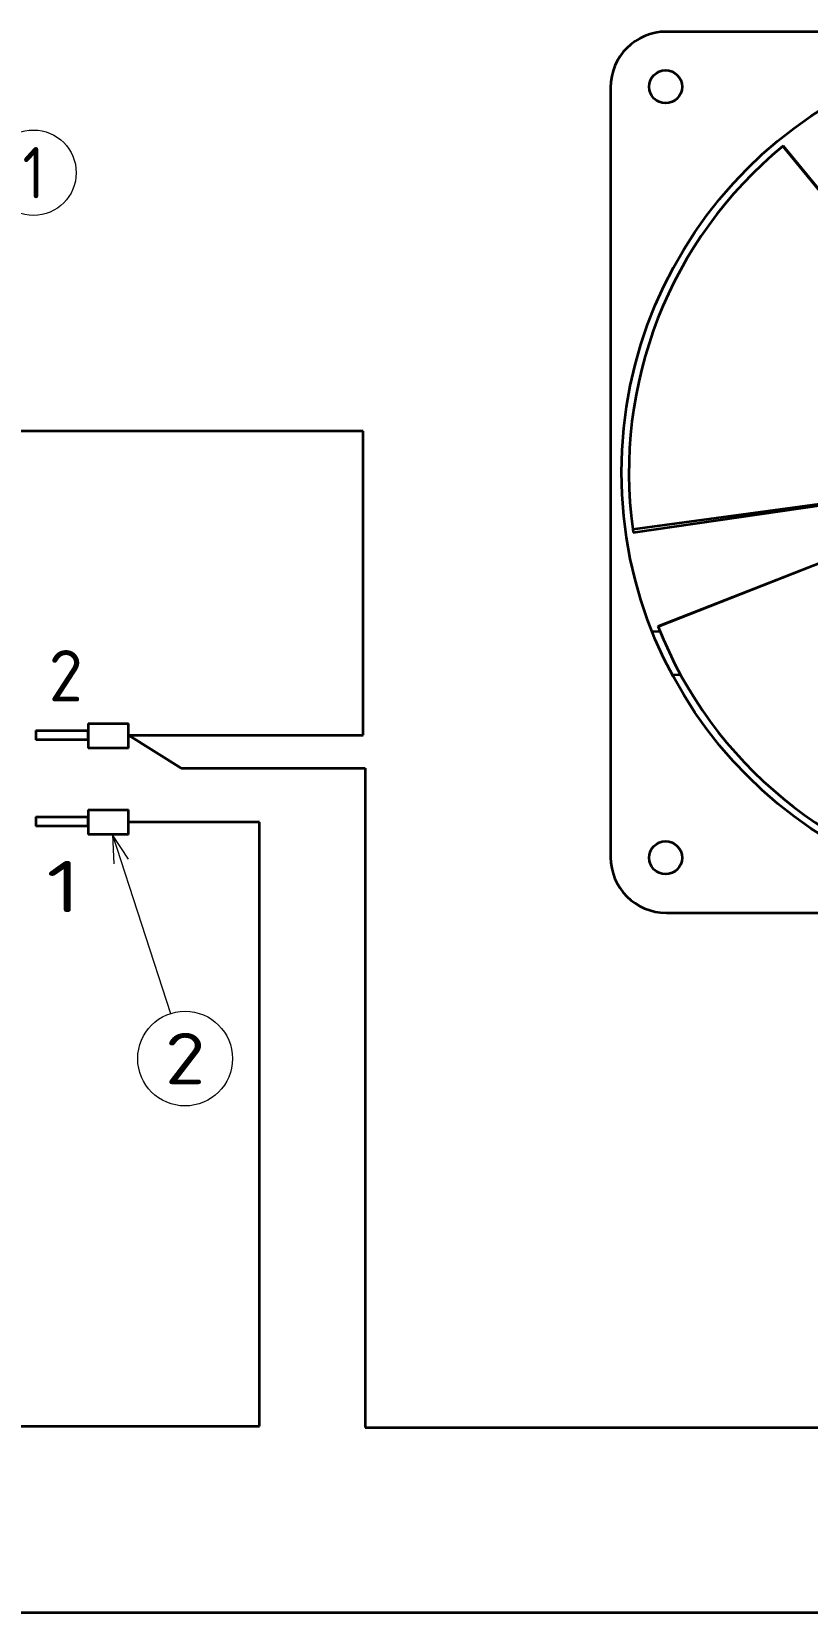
# Model space of a CAD drawing. Extents: x 23 to 417, y 3 to 294.
# Drawn here: x 240 to 292.8, y 103.9 to 211.6 of the extents above; entities that cross this region are included whole.
import ezdxf
from ezdxf.enums import TextEntityAlignment as Align

# ---------------------------------------------------------------- set-up
doc = ezdxf.new("R2010")
doc.units = 0
doc.layers.get('0').update_dxf_attribs({"lineweight": 13})
doc.layers.add('1', color=7, linetype='Continuous', lineweight=13)
doc.styles.get("Standard").update_dxf_attribs({"font": 'isocp.shx'})

# ---------------------------------------------------------------- blocks, each defined once
blk = doc.blocks.new('BLOCK109')
at = {"layer": '1', "color": 7, "lineweight": 13}
blk.add_text('1', height=7, dxfattribs=at).set_placement((277.57, 93.47), (282.21, 93.47), align=Align.FIT)
blk = doc.blocks.new('BLOCK110')
at = {"layer": '1', "color": 7, "lineweight": 13}
blk.add_text('2', height=7, dxfattribs=at).set_placement((277.88, 122.18), (282.52, 122.18), align=Align.FIT)
blk = doc.blocks.new('BLOCK124')
at = {"layer": '1', "color": 7, "lineweight": 13}
blk.add_line((255.2, 158.98), (272.87, 189.18), dxfattribs=at)
blk.add_lwpolyline([(256.26, 162.84), (255.2, 158.98), (258.05, 161.79)], dxfattribs=at)
blk.add_circle((275.81, 194.19), 5.81, dxfattribs=at)
blk.add_text('1', height=7, dxfattribs=at).set_placement((274.31, 190.69), (277.31, 190.69), align=Align.FIT)
blk = doc.blocks.new('BLOCK125')
at = {"layer": '1', "color": 7, "lineweight": 13}
blk.add_line((286.54, 104.04), (294.46, 79.68), dxfattribs=at)
blk.add_lwpolyline([(288.72, 100.69), (286.54, 104.04), (286.75, 100.05)], dxfattribs=at)
blk.add_circle((296.45, 73.55), 6.45, dxfattribs=at)
blk.add_text('2', height=7, dxfattribs=at).set_placement((293.7, 70.05), (299.2, 70.05), align=Align.FIT)
blk = doc.blocks.new('BLOCK126')
at = {"layer": '1', "color": 7, "lineweight": 35}
for p, q in [((466.79, 213.4), (361.99, 213.4)), ((354.39, 205.8), (354.39, 101)), ((398.5, 172.7), (377.84, 197.79)), ((377.91, 197.84), (398.53, 172.72)), ((357.42, 145.63), (389.62, 150.02)), ((357.48, 145.21), (389.64, 149.84)), ((360.85, 132.44), (391.11, 144.29)), ((391.13, 144.25), (360.88, 132.35)), ((361.99, 93.4), (466.79, 93.4))]:
    blk.add_line(p, q, dxfattribs=at)
at = {"layer": '1', "color": 7, "lineweight": 35, "ltscale": 0.002277}
for p, q in [((377.91, 197.84), (377.84, 197.79)), ((360.85, 132.44), (360.88, 132.35))]:
    blk.add_line(p, q, dxfattribs=at)
at = {"layer": '1', "color": 7, "lineweight": 35, "ltscale": 0.010543}
blk.add_line((357.42, 145.63), (357.48, 145.21), dxfattribs=at)
at = {"layer": '1', "color": 7, "lineweight": 35, "ltscale": 0.026437}
blk.add_line((361.13, 131.72), (360.08, 131.66), dxfattribs=at)
at = {"layer": '1', "color": 7, "lineweight": 35, "ltscale": 0.027671}
blk.add_line((362.81, 125.8), (363.92, 125.86), dxfattribs=at)
at = {"layer": '1', "color": 7, "lineweight": 35}
for centre, radius in [((414.39, 153.4), 58.5), ((361.89, 205.9), 2.25), ((361.89, 100.9), 2.25)]:
    blk.add_circle(centre, radius, dxfattribs=at)
for centre, radius, start, end in [((361.99, 205.8), 7.6, 90, 180), ((414.39, 153.4), 57.5, 129.4731, 187.7635), ((414.39, 153.4), 57.5, 201.4731, 259.7635), ((361.99, 101), 7.6, 180, 270)]:
    blk.add_arc(centre, radius, start, end, dxfattribs=at)

msp = doc.modelspace()

# ---------------------------------------------------------------- linework, layer by layer
at = {"layer": '1', "color": 7, "lineweight": 35}
for p, q in [((262.58, 184.35), (171.64, 184.35)), ((262.58, 163.65), (262.58, 184.35)), ((262.72, 161.4), (262.72, 116.52)), ((255.52, 116.61), (255.52, 157.73)), ((103.28, 116.61), (255.52, 116.61)), ((262.72, 116.52), (380.54, 116.52)), ((108.76, 103.92), (372.52, 103.92))]:
    msp.add_line(p, q, dxfattribs=at)
at = {"layer": '1', "color": 7, "lineweight": 35, "ltscale": 0.089073}
for p, q in [((240.3, 163.98), (243.87, 163.98)), ((243.87, 163.34), (240.3, 163.34)), ((240.3, 158.1), (243.87, 158.1)), ((243.87, 157.46), (240.3, 157.46))]:
    msp.add_line(p, q, dxfattribs=at)
at = {"layer": '1', "color": 7, "lineweight": 35, "ltscale": 0.01589}
for p, q in [((240.3, 163.98), (240.3, 163.34)), ((243.87, 163.34), (243.87, 163.98)), ((240.3, 158.1), (240.3, 157.46)), ((243.87, 157.46), (243.87, 158.1))]:
    msp.add_line(p, q, dxfattribs=at)
at = {"layer": '1', "color": 7, "lineweight": 35, "ltscale": 0.06839}
for p, q in [((243.87, 164.45), (246.6, 164.45)), ((246.6, 162.77), (243.87, 162.77)), ((243.87, 158.57), (246.6, 158.57)), ((246.6, 156.89), (243.87, 156.89))]:
    msp.add_line(p, q, dxfattribs=at)
at = {"layer": '1', "color": 7, "lineweight": 35, "ltscale": 0.042035}
for p, q in [((243.87, 164.45), (243.87, 162.77)), ((246.6, 162.77), (246.6, 164.45)), ((243.87, 158.57), (243.87, 156.89)), ((246.6, 156.89), (246.6, 158.57))]:
    msp.add_line(p, q, dxfattribs=at)
at = {"layer": '1', "color": 7, "lineweight": 35, "ltscale": 0.399414}
msp.add_line((246.6, 163.65), (262.58, 163.65), dxfattribs=at)
at = {"layer": '1', "color": 7, "lineweight": 35, "ltscale": 0.106001}
msp.add_line((246.6, 163.65), (250.2, 161.4), dxfattribs=at)
at = {"layer": '1', "color": 7, "lineweight": 35, "ltscale": 0.313151}
msp.add_line((250.2, 161.4), (262.72, 161.4), dxfattribs=at)
at = {"layer": '1', "color": 7, "lineweight": 35, "ltscale": 0.22296}
msp.add_line((255.52, 157.73), (246.6, 157.73), dxfattribs=at)

# ---------------------------------------------------------------- block references
at = {"lineweight": 0, "xscale": 0.5, "yscale": 0.5, "zscale": 0.5}
msp.add_blockref('BLOCK126', (102.24, 104.86), dxfattribs=at)
at = {"layer": '1', "lineweight": 0, "xscale": 0.5, "yscale": 0.5, "zscale": 0.5}
for name in ['BLOCK124', 'BLOCK110', 'BLOCK125', 'BLOCK109']:
    msp.add_blockref(name, (102.24, 104.86), dxfattribs=at)

doc.saveas('drawing.dxf')
